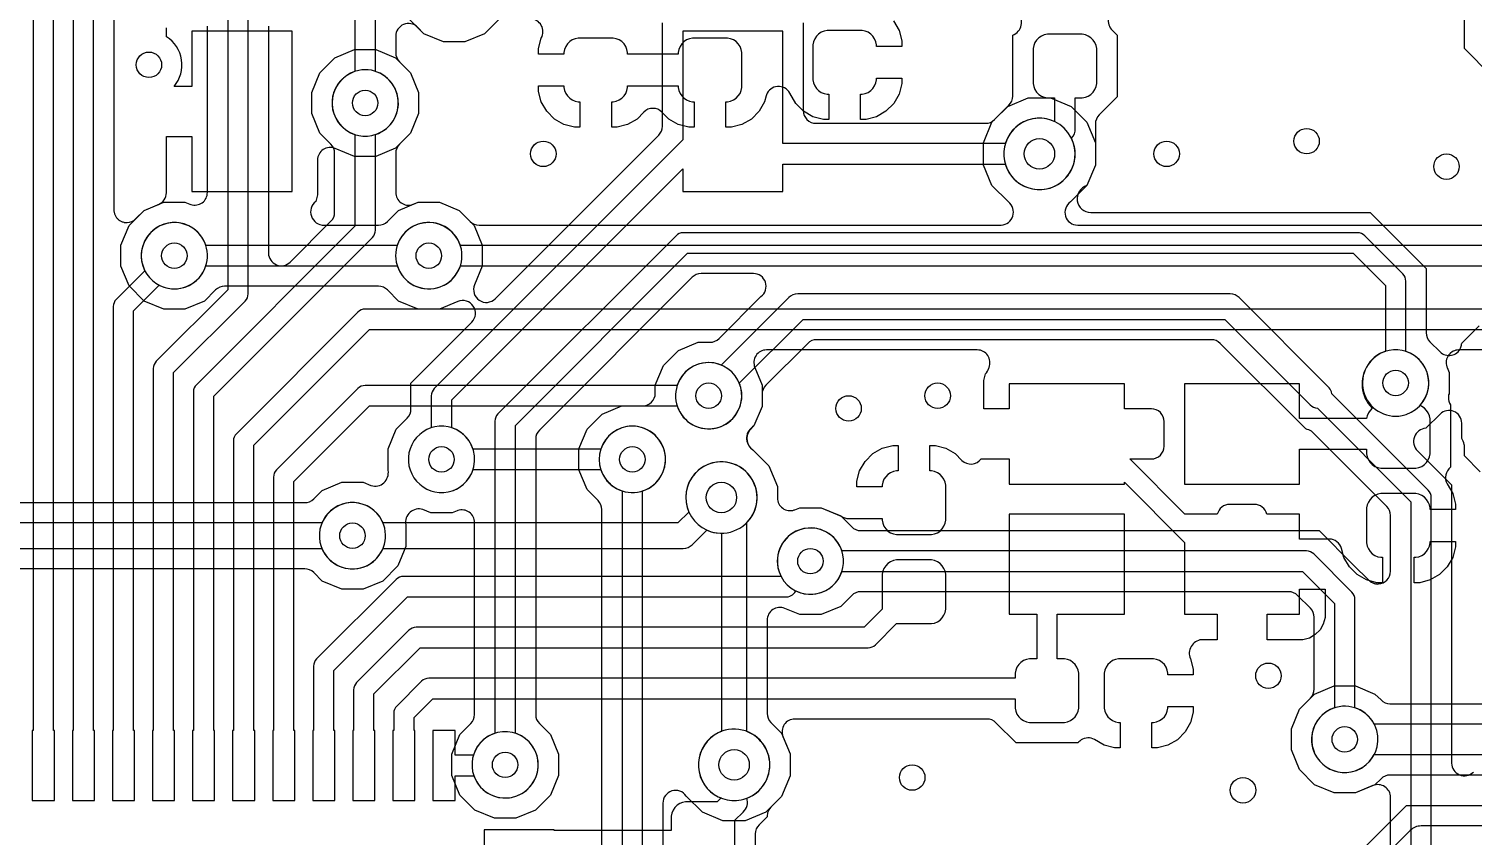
# Model space of a CAD drawing. Header units: millimetres. Extents: x -12.6 to 79.4, y -27 to 65.1.
# Drawn here: x -5.39 to 9.03, y 16.31 to 24.36 of the extents above; entities that cross this region are included whole.
import ezdxf

# ---------------------------------------------------------------- set-up
doc = ezdxf.new("R2010")
doc.units = ezdxf.units.MM

msp = doc.modelspace()

# ---------------------------------------------------------------- linework, layer by layer
at = {"layer": '16_copper'}
for points in [[(-2.134, 31.181), (-2.134, 23.937), (-2.138, 23.935), (-2.178, 23.919), (-2.216, 23.897), (-2.25, 23.871), (-2.281, 23.84), (-2.307, 23.806), (-2.329, 23.768), (-2.345, 23.728), (-2.357, 23.687), (-2.362, 23.644), (-2.362, 23.6), (-2.357, 23.557), (-2.345, 23.516), (-2.329, 23.476), (-2.307, 23.438), (-2.281, 23.404), (-2.25, 23.373), (-2.216, 23.347), (-2.178, 23.325), (-2.138, 23.309), (-2.097, 23.297), (-2.054, 23.292), (-2.01, 23.292), (-1.967, 23.297, 0.773262), (-1.93, 23.937), (-1.93, 31.181, 0.943616)], [(9.208, 23.897), (8.941, 24.165), (8.941, 24.595, 0.021338), (8.94, 24.606), (8.939, 24.614, 0.104691), (8.915, 24.671), (8.915, 25.229, 0.05266), (8.915, 25.256), (8.915, 25.619), (9.09, 25.794)], [(-5.837, 19.634), (-2.636, 19.634, 0.198912), (-2.546, 19.671), (-2.461, 19.756), (-2.265, 19.837), (-2.053, 19.837), (-1.974, 19.805, 0.568245), (-1.803, 19.957), (-1.803, 20.172), (-1.722, 20.368), (-1.612, 20.478, 0.198912), (-1.575, 20.568), (-1.575, 20.827), (-0.968, 21.434, 0.820688), (-1.107, 21.641), (-1.291, 21.565), (-1.503, 21.565), (-1.699, 21.646), (-1.809, 21.756, 0.198912), (-1.899, 21.793), (-3.435, 21.793, 0.198912), (-3.525, 21.756), (-3.635, 21.646), (-3.831, 21.565), (-4.043, 21.565), (-4.239, 21.646), (-4.389, 21.796), (-4.47, 21.992), (-4.47, 22.204), (-4.389, 22.4), (-4.239, 22.55), (-4.094, 22.61, 0.303347), (-4.016, 22.727), (-4.016, 23.288), (-3.762, 23.288), (-3.762, 22.738), (-2.762, 22.738), (-2.762, 24.338), (-3.762, 24.338), (-3.762, 23.788), (-3.94, 23.788, 0.458517), (-4.016, 24.283), (-4.016, 24.372)], [(-0.691, 24.463), (-0.841, 24.313), (-1.037, 24.232), (-1.249, 24.232), (-1.445, 24.313), (-1.51, 24.378, 0.668185), (-1.727, 24.288), (-1.727, 24.124, 0.198912), (-1.69, 24.034), (-1.58, 23.924), (-1.499, 23.728), (-1.499, 23.516), (-1.58, 23.32), (-1.73, 23.17), (-1.926, 23.089), (-2.138, 23.089), (-2.332, 23.169, 0.534518), (-2.508, 23.052), (-2.508, 22.705), (-2.525, 22.64, 0.720422), (-2.442, 22.403), (-1.899, 22.403, 0.198912), (-1.809, 22.44), (-1.699, 22.55), (-1.503, 22.631), (-1.291, 22.631), (-1.095, 22.55), (-0.945, 22.4), (-0.864, 22.204), (-0.864, 21.992), (-0.94, 21.808, 0.820688), (-0.733, 21.669), (0.898, 23.3, 0.198912), (0.935, 23.389), (0.935, 24.422)], [(2.341, 24.422), (2.341, 23.546, 0.414214), (2.468, 23.419), (4.161, 23.419, 0.198912), (4.251, 23.456), (4.382, 23.588), (4.588, 23.673), (4.81, 23.673), (5.016, 23.588), (5.173, 23.431), (5.258, 23.225), (5.258, 23.003), (5.173, 22.797, 0.873356), (5.212, 22.53), (8, 22.53), (8.56, 21.97), (8.56, 21.33, 0.198908), (8.597, 21.24), (8.699, 21.139, 0.5263), (8.904, 21.177), (8.907, 21.184, 0.066892), (8.915, 21.224), (9.09, 21.399)], [(0.33, 11.805), (0.33, 19.564, 0.198912), (0.293, 19.654), (0.183, 19.764), (0.102, 19.96), (0.102, 20.172), (0.183, 20.368), (0.333, 20.518), (0.529, 20.599), (0.737, 20.599, 0.414214), (0.864, 20.726), (0.864, 20.807), (0.945, 21.003), (1.095, 21.153), (1.291, 21.234), (1.411, 21.234, 0.198912), (1.501, 21.272), (1.919, 21.69, 0.724923), (1.843, 21.92), (1.322, 21.92, 0.198912), (1.232, 21.883), (-0.293, 20.358, 0.198912), (-0.33, 20.268), (-0.33, 17.52, 0.198912), (-0.293, 17.43), (-0.183, 17.32), (-0.102, 17.124), (-0.102, 16.912), (-0.183, 16.716), (-0.333, 16.566), (-0.529, 16.485), (-0.741, 16.485), (-0.937, 16.566), (-1.087, 16.716), (-1.168, 16.912), (-1.168, 17.124), (-1.087, 17.32), (-0.977, 17.43, 0.198912), (-0.94, 17.52), (-0.94, 19.435, 0.514611), (-1.108, 19.555), (-1.115, 19.553), (-1.164, 19.533), (-1.376, 19.533), (-1.455, 19.565, 0.568245), (-1.626, 19.413), (-1.626, 19.198), (-1.707, 19.002), (-1.857, 18.852), (-2.053, 18.771), (-2.265, 18.771), (-2.461, 18.852), (-2.546, 18.937, 0.198912), (-2.636, 18.974), (-5.837, 18.974, 0.198908)], [(9.374, -7.072), (8.611, -6.308), (8.611, 19.685, 0.198912), (8.581, 19.757), (7.618, 20.72), (7.614, 20.739, 0.120111), (7.583, 20.791), (6.694, 21.68, 0.198912), (6.604, 21.717), (2.286, 21.717, 0.198912), (2.196, 21.68), (1.523, 21.006, 0.966787), (1.251, 20.404), (1.291, 20.388, 0.644022), (1.702, 20.827), (2.339, 21.463), (6.551, 21.463), (7.403, 20.611, 0.161413), (7.475, 20.576), (8.407, 19.643), (8.407, -6.35, 0.198912), (8.437, -6.422), (9.231, -7.215)], [(9.1, 19.942), (8.941, 20.101), (8.941, 20.199, 0.008905), (8.941, 20.204), (8.939, 20.215, 0.109878), (8.915, 20.275), (8.915, 20.427, 0.668179), (8.699, 20.517), (8.557, 20.376, 0.65094), (8.474, 20.151), (8.814, 19.811), (8.814, 17.035, 0.668185), (9.031, 16.946)], [(0.737, 11.618), (0.737, 19.751, 0.943616), (0.57, 20.391), (0.529, 20.379, 0.722243), (0.533, 19.751), (0.533, 11.618)], [(-6.248, 11.618), (-6.248, 18.963, 0.233115), (-6.018, 19.177), (-2.464, 19.177, 0.966785), (-1.846, 19.41), (-1.862, 19.45, 0.644026), (-2.464, 19.431), (-6.018, 19.431, 0.981272), (-6.687, 19.189), (-6.67, 19.146, 0.208706), (-6.452, 18.963), (-6.452, 11.618)], [(8.204, 13.331), (8.204, 16.694, 0.534518), (8.029, 16.811), (7.853, 16.739), (7.641, 16.739), (7.445, 16.82), (7.295, 16.97), (7.214, 17.166), (7.214, 17.378), (7.295, 17.574), (7.405, 17.684, 0.198912), (7.442, 17.774), (7.442, 18.49, 0.198912), (7.405, 18.58), (7.277, 18.708, 0.198912), (7.187, 18.745), (2.915, 18.745, 0.198912), (2.825, 18.708), (2.715, 18.598), (2.519, 18.517), (2.307, 18.517), (2.157, 18.579, 0.534518), (1.981, 18.461), (1.981, 17.531, 0.198912), (2.018, 17.441), (2.125, 17.335), (2.21, 17.129), (2.21, 16.907), (2.125, 16.701), (1.968, 16.544), (1.762, 16.459), (1.54, 16.459), (1.334, 16.544), (1.172, 16.706, 0.742361), (0.94, 16.636), (0.94, 11.805, 0.198912)]]:
    msp.add_lwpolyline(points, format="xyb", dxfattribs=at)
for points in [[(-1.205, 19.741, 0.773262), (-1.168, 20.381), (-1.168, 20.659), (1.138, 22.965), (1.138, 22.738), (2.138, 22.738), (2.138, 23.012), (4.358, 23.012, 0.954409), (5.049, 23.184), (5.036, 23.229, 0.730917), (4.358, 23.216), (2.138, 23.216), (2.138, 24.338), (1.138, 24.338), (1.138, 23.253), (-1.342, 20.773, 0.198912), (-1.372, 20.701), (-1.372, 20.381), (-1.376, 20.379), (-1.416, 20.363), (-1.454, 20.341), (-1.488, 20.315), (-1.519, 20.284), (-1.545, 20.25), (-1.567, 20.212), (-1.583, 20.172), (-1.595, 20.131), (-1.6, 20.088), (-1.6, 20.044), (-1.595, 20.001), (-1.583, 19.96), (-1.567, 19.92), (-1.545, 19.882), (-1.519, 19.848), (-1.488, 19.817), (-1.454, 19.791), (-1.416, 19.769), (-1.376, 19.753), (-1.335, 19.741), (-1.292, 19.736), (-1.248, 19.736)], [(-3.872, 21.773, 0.271945), (-3.622, 21.996), (-1.712, 21.996, 0.943616), (-1.072, 22.163), (-1.084, 22.204, 0.722243), (-1.712, 22.2), (-3.622, 22.2), (-3.624, 22.204), (-3.64, 22.244), (-3.662, 22.282), (-3.688, 22.316), (-3.719, 22.347), (-3.753, 22.373), (-3.791, 22.395), (-3.831, 22.411), (-3.872, 22.423), (-3.915, 22.428), (-3.959, 22.428), (-4.002, 22.423), (-4.043, 22.411), (-4.083, 22.395), (-4.121, 22.373), (-4.155, 22.347), (-4.186, 22.316), (-4.212, 22.282), (-4.234, 22.244), (-4.25, 22.204), (-4.262, 22.163), (-4.267, 22.12), (-4.267, 22.076), (-4.262, 22.033), (-4.25, 21.992), (-4.234, 21.952), (-4.212, 21.914), (-4.186, 21.88), (-4.155, 21.849), (-4.121, 21.823), (-4.083, 21.801), (-4.043, 21.785), (-4.002, 21.773), (-3.959, 21.768), (-3.915, 21.768)], [(-0.57, 16.693, 0.773262), (-0.533, 17.333), (-0.533, 20.405), (1.185, 22.123), (7.832, 22.123), (8.153, 21.802), (8.153, 21.143, 0.943616), (8.32, 20.503), (8.361, 20.515, 0.722243), (8.357, 21.143), (8.357, 21.844, 0.198912), (8.327, 21.916), (7.946, 22.297, 0.198912), (7.874, 22.327), (1.143, 22.327, 0.198912), (1.071, 22.297), (-0.707, 20.519, 0.198912), (-0.737, 20.447), (-0.737, 17.333), (-0.741, 17.331), (-0.781, 17.315), (-0.819, 17.293), (-0.853, 17.267), (-0.884, 17.236), (-0.91, 17.202), (-0.932, 17.164), (-0.948, 17.124), (-0.96, 17.083), (-0.965, 17.04), (-0.965, 16.996), (-0.96, 16.953), (-0.948, 16.912), (-0.932, 16.872), (-0.91, 16.834), (-0.884, 16.8), (-0.853, 16.769), (-0.819, 16.743), (-0.781, 16.721), (-0.741, 16.705), (-0.7, 16.693), (-0.657, 16.688), (-0.613, 16.688)], [(8.083, 18.823, 0.401786), (8.204, 18.949), (8.204, 19.506, 0.198912), (8.167, 19.596), (7.429, 20.334, 0.021326), (7.421, 20.341), (7.414, 20.346, 0.104723), (7.358, 20.369), (6.504, 21.223, 0.198912), (6.415, 21.26), (2.475, 21.26, 0.198912), (2.386, 21.223), (1.968, 20.805, 0.198912), (1.93, 20.715), (1.93, 20.595), (1.849, 20.399), (1.811, 20.361), (1.805, 20.353, 0.431146), (1.837, 20.162), (1.998, 20.002), (2.083, 19.796), (2.083, 19.681, 0.514611), (2.251, 19.561), (2.258, 19.563), (2.307, 19.583), (2.519, 19.583), (2.715, 19.502), (2.825, 19.392, 0.198912), (2.915, 19.355), (7.492, 19.355), (7.836, 19.011), (7.987, 18.86), (7.992, 18.856), (7.997, 18.851), (8.003, 18.847), (8.009, 18.842), (8.015, 18.839), (8.021, 18.836), (8.028, 18.833), (8.035, 18.83), (8.041, 18.828), (8.047, 18.826), (8.055, 18.825), (8.062, 18.823), (8.069, 18.823), (8.075, 18.822)], [(1.721, 16.668, 0.752417), (1.778, 17.35), (1.778, 19.436, 0.962894), (1.289, 19.953), (1.256, 19.92, 0.644764), (1.524, 19.329), (1.524, 17.35), (1.493, 17.338), (1.453, 17.314), (1.416, 17.286), (1.383, 17.253), (1.355, 17.216), (1.331, 17.176), (1.314, 17.133), (1.301, 17.088), (1.295, 17.041), (1.295, 16.995), (1.301, 16.948), (1.314, 16.903), (1.331, 16.86), (1.355, 16.82), (1.383, 16.783), (1.416, 16.75), (1.453, 16.722), (1.493, 16.698), (1.536, 16.681), (1.581, 16.668), (1.628, 16.662), (1.674, 16.662)], [(7.812, 16.947, 0.773262), (7.849, 17.587), (7.849, 18.669, 0.198912), (7.819, 18.741), (7.438, 19.122, 0.198912), (7.366, 19.152), (2.728, 19.152, 0.943616), (2.088, 18.985), (2.1, 18.944, 0.722243), (2.728, 18.948), (7.324, 18.948), (7.645, 18.627), (7.645, 17.587), (7.641, 17.585), (7.601, 17.569), (7.563, 17.547), (7.529, 17.521), (7.498, 17.49), (7.472, 17.456), (7.45, 17.418), (7.434, 17.378), (7.422, 17.337), (7.417, 17.294), (7.417, 17.25), (7.422, 17.207), (7.434, 17.166), (7.45, 17.126), (7.472, 17.088), (7.498, 17.054), (7.529, 17.023), (7.563, 16.997), (7.601, 16.975), (7.641, 16.959), (7.682, 16.947), (7.725, 16.942), (7.769, 16.942)]]:
    msp.add_lwpolyline(points, format="xyb", close=True, dxfattribs=at)
at = {"layer": '1_copper'}
for points in [[(-5.135, 17.361), (-5.144, 17.361), (-5.144, 25.447), (-4.403, 26.187), (0.574, 26.187, 0.943616), (1.214, 26.354), (1.202, 26.395, 0.722243), (0.574, 26.391), (-4.445, 26.391, 0.198912), (-4.517, 26.361), (-5.317, 25.561, 0.198912), (-5.347, 25.489), (-5.347, 17.361), (-5.355, 17.361), (-5.355, 16.661), (-5.135, 16.661)], [(-4.735, 17.361), (-4.744, 17.361), (-4.744, 24.831), (-4.149, 25.425), (-0.95, 25.425, 0.943616), (-0.31, 25.592), (-0.322, 25.633, 0.722243), (-0.95, 25.629), (-4.191, 25.629, 0.198912), (-4.263, 25.599), (-4.917, 24.945, 0.198912), (-4.947, 24.873), (-4.947, 17.361), (-4.955, 17.361), (-4.955, 16.661), (-4.735, 16.661)], [(-3.935, 17.361), (-3.944, 17.361), (-3.944, 20.932), (-3.23, 21.645, 0.198912), (-3.2, 21.717), (-3.2, 24.577, 0.943616), (-3.367, 25.217), (-3.408, 25.205, 0.722243), (-3.404, 24.577), (-3.404, 21.759), (-4.117, 21.046, 0.198912), (-4.147, 20.974), (-4.147, 17.361), (-4.155, 17.361), (-4.155, 16.661), (-3.935, 16.661)], [(4.769, 22.764, 0.453096), (5.036, 23.229), (5.019, 23.272, 0.248195), (5.055, 23.368), (5.055, 23.673), (5.127, 23.673), (5.158, 23.679), (5.187, 23.691), (5.213, 23.708), (5.235, 23.73), (5.252, 23.756), (5.264, 23.785), (5.271, 23.816), (5.271, 24.165), (5.264, 24.195), (5.252, 24.224), (5.235, 24.25), (5.213, 24.272), (5.187, 24.29), (5.158, 24.302), (5.127, 24.308), (4.779, 24.308), (4.748, 24.302), (4.719, 24.29), (4.693, 24.272), (4.671, 24.25), (4.654, 24.224), (4.642, 24.195), (4.636, 24.165), (4.636, 23.816), (4.642, 23.785), (4.654, 23.756), (4.671, 23.73), (4.693, 23.708), (4.719, 23.691), (4.748, 23.679), (4.779, 23.673), (4.851, 23.673), (4.851, 23.436), (4.814, 23.451), (4.769, 23.464), (4.722, 23.47), (4.676, 23.47), (4.629, 23.464), (4.584, 23.451), (4.541, 23.434), (4.501, 23.41), (4.464, 23.382), (4.431, 23.349), (4.403, 23.312), (4.379, 23.272), (4.362, 23.229), (4.349, 23.184), (4.343, 23.137), (4.343, 23.091), (4.349, 23.044), (4.362, 22.999), (4.379, 22.956), (4.403, 22.916), (4.431, 22.879), (4.464, 22.846), (4.501, 22.818), (4.541, 22.794), (4.584, 22.777), (4.629, 22.764), (4.676, 22.758), (4.722, 22.758)], [(-3.535, 17.361), (-3.544, 17.361), (-3.544, 20.697), (-1.96, 22.28, 0.198912), (-1.93, 22.352), (-1.93, 23.307, 0.943616), (-2.097, 23.947), (-2.138, 23.935, 0.722243), (-2.134, 23.307), (-2.134, 22.394), (-3.717, 20.811, 0.198912), (-3.747, 20.739), (-3.747, 17.361), (-3.755, 17.361), (-3.755, 16.661), (-3.535, 16.661)], [(0.429, 23.38), (0.429, 23.634), (0.444, 23.634), (0.475, 23.64), (0.504, 23.652), (0.53, 23.669), (0.552, 23.692), (0.569, 23.718), (0.581, 23.746), (0.587, 23.777), (0.587, 23.793), (1.093, 23.793), (1.093, 23.777), (1.099, 23.746), (1.111, 23.718), (1.129, 23.692), (1.151, 23.669), (1.177, 23.652), (1.206, 23.64), (1.236, 23.634), (1.252, 23.634), (1.252, 23.38), (1.198, 23.38), (1.093, 23.408), (0.999, 23.462), (0.93, 23.531, 0.414219), (0.75, 23.531), (0.682, 23.462), (0.588, 23.408), (0.483, 23.38)], [(-4.335, 17.361), (-4.344, 17.361), (-4.344, 21.548), (-4.088, 21.804, 0.94362), (-3.753, 22.373), (-3.791, 22.395, 0.722243), (-4.231, 21.947), (-4.517, 21.662, 0.198912), (-4.547, 21.59), (-4.547, 17.361), (-4.555, 17.361), (-4.555, 16.661), (-4.335, 16.661)], [(7.297, 20.168), (7.965, 20.168), (7.965, 20.121), (7.971, 20.09), (7.983, 20.061), (8, 20.035), (8.022, 20.013), (8.048, 19.996), (8.077, 19.984), (8.108, 19.978), (8.456, 19.978), (8.487, 19.984), (8.516, 19.996), (8.542, 20.013), (8.564, 20.035), (8.581, 20.061), (8.593, 20.09), (8.6, 20.121), (8.6, 20.47), (8.593, 20.5), (8.581, 20.529), (8.564, 20.555), (8.542, 20.577), (8.516, 20.595, -0.005214), (8.497, 20.603), (8.504, 20.61, 1), (8.006, 21.046), (7.98, 21.012, 0.368154), (8.022, 20.577), (8, 20.555), (7.983, 20.529), (7.971, 20.5), (7.965, 20.472), (7.297, 20.472), (7.297, 20.82), (6.147, 20.82), (6.147, 19.82), (7.297, 19.82)], [(-2.735, 17.361), (-2.744, 17.361), (-2.744, 19.846), (-1.99, 20.599), (1.082, 20.599, 0.943616), (1.722, 20.766), (1.71, 20.807, 0.722243), (1.082, 20.803), (-2.032, 20.803, 0.198912), (-2.104, 20.773), (-2.917, 19.96, 0.198912), (-2.947, 19.888), (-2.947, 17.361), (-2.955, 17.361), (-2.955, 16.661), (-2.735, 16.661)], [(-1.205, 19.741, 0.271945), (-0.955, 19.964), (0.32, 19.964, 0.943616), (0.96, 20.131), (0.948, 20.172, 0.722243), (0.32, 20.168), (-0.955, 20.168), (-0.957, 20.172), (-0.973, 20.212), (-0.995, 20.25), (-1.021, 20.284), (-1.052, 20.315), (-1.086, 20.341), (-1.124, 20.363), (-1.164, 20.379), (-1.205, 20.391), (-1.248, 20.396), (-1.292, 20.396), (-1.335, 20.391), (-1.376, 20.379), (-1.416, 20.363), (-1.454, 20.341), (-1.488, 20.315), (-1.519, 20.284), (-1.545, 20.25), (-1.567, 20.212), (-1.583, 20.172), (-1.595, 20.131), (-1.6, 20.088), (-1.6, 20.044), (-1.595, 20.001), (-1.583, 19.96), (-1.567, 19.92), (-1.545, 19.882), (-1.519, 19.848), (-1.488, 19.817), (-1.454, 19.791), (-1.416, 19.769), (-1.376, 19.753), (-1.335, 19.741), (-1.292, 19.736), (-1.248, 19.736)], [(-2.094, 18.979, 0.249932), (-1.854, 19.177), (1.143, 19.177, 0.198912), (1.233, 19.214), (1.379, 19.36, 0.981268), (1.682, 20.005), (1.639, 20.022, 0.65459), (1.199, 19.54), (1.09, 19.431), (-1.854, 19.431), (-1.862, 19.45), (-1.884, 19.488), (-1.91, 19.522), (-1.941, 19.553), (-1.975, 19.579), (-2.013, 19.601), (-2.053, 19.617), (-2.094, 19.629), (-2.137, 19.634), (-2.181, 19.634), (-2.224, 19.629), (-2.265, 19.617), (-2.305, 19.601), (-2.343, 19.579), (-2.377, 19.553), (-2.408, 19.522), (-2.434, 19.488), (-2.456, 19.45), (-2.472, 19.41), (-2.484, 19.369), (-2.489, 19.326), (-2.489, 19.282), (-2.484, 19.239), (-2.472, 19.198), (-2.456, 19.158), (-2.434, 19.12), (-2.408, 19.086), (-2.377, 19.055), (-2.343, 19.029), (-2.305, 19.007), (-2.265, 18.991), (-2.224, 18.979), (-2.181, 18.974), (-2.137, 18.974)], [(-1.535, 17.361), (-1.544, 17.361), (-1.544, 17.49), (-1.355, 17.678), (4.457, 17.678), (4.457, 17.584), (4.463, 17.553), (4.475, 17.524), (4.492, 17.498), (4.515, 17.476), (4.541, 17.459), (4.569, 17.447), (4.6, 17.441), (4.949, 17.441), (4.98, 17.447), (5.008, 17.459), (5.034, 17.476), (5.057, 17.498), (5.074, 17.524), (5.086, 17.553), (5.092, 17.584), (5.092, 17.933), (5.086, 17.963), (5.074, 17.992), (5.057, 18.018), (5.034, 18.04), (5.008, 18.058), (4.98, 18.07), (4.949, 18.076), (4.876, 18.076), (4.876, 18.52), (5.547, 18.52), (5.547, 19.52), (4.397, 19.52), (4.397, 18.52), (4.673, 18.52), (4.673, 18.076), (4.6, 18.076), (4.569, 18.07), (4.541, 18.058), (4.515, 18.04), (4.492, 18.018), (4.475, 17.992), (4.463, 17.963), (4.457, 17.933), (4.457, 17.882), (-1.397, 17.882, 0.198912), (-1.469, 17.852), (-1.717, 17.604, 0.198912), (-1.747, 17.532), (-1.747, 17.361), (-1.755, 17.361), (-1.755, 16.661), (-1.535, 16.661)], [(-2.335, 17.361), (-2.344, 17.361), (-2.344, 17.96), (-1.609, 18.694), (2.159, 18.694, 0.307277), (2.267, 18.753), (2.307, 18.737, 1), (2.519, 19.363), (2.478, 19.375, 0.577348), (2.1, 18.944), (2.116, 18.904, -0.001609), (2.119, 18.899), (2.117, 18.898), (-1.651, 18.898, 0.198912), (-1.723, 18.868), (-2.517, 18.074, 0.198912), (-2.547, 18.002), (-2.547, 17.361), (-2.555, 17.361), (-2.555, 16.661), (-2.335, 16.661)], [(-1.935, 17.361), (-1.944, 17.361), (-1.944, 17.725), (-1.482, 18.186), (2.99, 18.186, 0.198912), (3.062, 18.216), (3.273, 18.427), (3.621, 18.427), (3.652, 18.433), (3.681, 18.445), (3.707, 18.462), (3.729, 18.485), (3.746, 18.511), (3.758, 18.539), (3.764, 18.57), (3.764, 18.919), (3.758, 18.95), (3.746, 18.978), (3.729, 19.004), (3.707, 19.027), (3.681, 19.044), (3.652, 19.056), (3.621, 19.062), (3.272, 19.062), (3.242, 19.056), (3.213, 19.044), (3.187, 19.027), (3.165, 19.004), (3.147, 18.978), (3.135, 18.95), (3.129, 18.919), (3.129, 18.571), (2.948, 18.39), (-1.524, 18.39, 0.198912), (-1.596, 18.36), (-2.117, 17.839, 0.198912), (-2.147, 17.767), (-2.147, 17.361), (-2.155, 17.361), (-2.155, 16.661), (-1.935, 16.661)], [(-1.135, 16.909), (-0.947, 16.909, 0.996359), (-0.322, 17.124), (-0.338, 17.164, 0.681573), (-0.952, 17.113), (-1.135, 17.113), (-1.135, 17.361), (-1.355, 17.361), (-1.355, 16.661), (-1.135, 16.661)]]:
    msp.add_lwpolyline(points, format="xyb", close=True, dxfattribs=at)
for points in [[(-4.54, 24.694), (-4.54, 22.556), (-4.54, 22.549), (-4.54, 22.543), (-4.538, 22.535), (-4.537, 22.528), (-4.535, 22.521), (-4.534, 22.515), (-4.531, 22.508), (-4.528, 22.501), (-4.525, 22.495), (-4.522, 22.49), (-4.517, 22.484), (-4.513, 22.477), (-4.509, 22.472), (-4.505, 22.467), (-4.499, 22.462), (-4.494, 22.457), (-4.488, 22.454), (-4.483, 22.449), (-4.476, 22.446), (-4.47, 22.442), (-4.464, 22.44), (-4.458, 22.437), (-4.451, 22.435), (-4.443, 22.432), (-4.437, 22.431), (-4.431, 22.43), (-4.423, 22.43), (-4.416, 22.429), (-4.409, 22.429, 0.190066), (-4.324, 22.466), (-4.239, 22.55), (-4.043, 22.631), (-3.831, 22.631), (-3.782, 22.611), (-3.773, 22.609, 0.510061), (-3.607, 22.729), (-3.607, 24.39, 0.198912)], [(-2.997, 24.39), (-2.997, 22.124, 0.668179), (-2.78, 22.035), (-2.374, 22.441, 0.198912), (-2.337, 22.531), (-2.337, 23.12, 0.198912), (-2.374, 23.21), (-2.484, 23.32), (-2.565, 23.516), (-2.565, 23.728), (-2.484, 23.924), (-2.334, 24.074), (-2.138, 24.155), (-1.926, 24.155), (-1.73, 24.074), (-1.58, 23.924), (-1.499, 23.728), (-1.499, 23.516), (-1.58, 23.32), (-1.69, 23.21, 0.198912), (-1.727, 23.12), (-1.727, 22.729, 0.514611), (-1.559, 22.609), (-1.552, 22.611), (-1.503, 22.631), (-1.291, 22.631), (-1.095, 22.55), (-0.985, 22.44, 0.198912), (-0.895, 22.403), (4.317, 22.403, 0.696443), (4.389, 22.634), (4.225, 22.797), (4.14, 23.003), (4.14, 23.225), (4.225, 23.431), (4.395, 23.6, 0.198912), (4.432, 23.69), (4.432, 24.299, 0.5608), (4.478, 24.525)], [(5.474, 24.571, 0.56081), (5.428, 24.345), (5.474, 24.299), (5.474, 23.682), (5.295, 23.503, 0.198912), (5.258, 23.413), (5.258, 23.003), (5.173, 22.797), (5.01, 22.635, 0.742313), (5.081, 22.403), (41.476, 22.403, 0.061323)], [(3.243, 24.442), (3.298, 24.346), (3.326, 24.241), (3.326, 24.186), (3.073, 24.186), (3.073, 24.202), (3.066, 24.233), (3.054, 24.262), (3.037, 24.288), (3.015, 24.31), (2.989, 24.327), (2.96, 24.339), (2.929, 24.345), (2.581, 24.345), (2.55, 24.339), (2.521, 24.327), (2.495, 24.31), (2.473, 24.288), (2.456, 24.262), (2.444, 24.233), (2.438, 24.202), (2.438, 23.853), (2.444, 23.823), (2.456, 23.794), (2.473, 23.768), (2.495, 23.746), (2.521, 23.728), (2.55, 23.716), (2.581, 23.71), (2.596, 23.71), (2.596, 23.456), (2.542, 23.456), (2.437, 23.484), (2.343, 23.539), (2.266, 23.616), (2.206, 23.719, 0.6623), (1.974, 23.702), (1.97, 23.694), (1.954, 23.633), (1.9, 23.539), (1.823, 23.462), (1.729, 23.408), (1.624, 23.38), (1.57, 23.38), (1.57, 23.634), (1.585, 23.634), (1.616, 23.64), (1.645, 23.652), (1.671, 23.669), (1.693, 23.692), (1.71, 23.718), (1.722, 23.746), (1.728, 23.777), (1.728, 24.126), (1.722, 24.157), (1.71, 24.185), (1.693, 24.211), (1.671, 24.234), (1.645, 24.251), (1.616, 24.263), (1.585, 24.269), (1.236, 24.269), (1.206, 24.263), (1.177, 24.251), (1.151, 24.234), (1.129, 24.211), (1.111, 24.185), (1.099, 24.157), (1.093, 24.126), (1.093, 24.11), (0.587, 24.11), (0.587, 24.126), (0.581, 24.157), (0.569, 24.185), (0.552, 24.211), (0.53, 24.234), (0.504, 24.251), (0.475, 24.263), (0.444, 24.269), (0.095, 24.269), (0.065, 24.263), (0.036, 24.251), (0.01, 24.234), (-0.012, 24.211), (-0.03, 24.185), (-0.042, 24.157), (-0.048, 24.126), (-0.048, 24.11), (-0.302, 24.11), (-0.302, 24.165), (-0.274, 24.27, 0.577785), (-0.383, 24.46)], [(41.529, 22.2), (-1.082, 22.2, 0.943616), (-1.722, 22.033), (-1.71, 21.992, 0.722243), (-1.082, 21.996), (41.501, 21.996)], [(28.575, 21.565), (-2.032, 21.565, 0.198912), (-2.104, 21.535), (-3.317, 20.322, 0.198912), (-3.347, 20.25), (-3.347, 17.361), (-3.355, 17.361), (-3.355, 16.661), (-3.135, 16.661), (-3.135, 17.361), (-3.144, 17.361), (-3.144, 20.208), (-1.99, 21.361), (28.524, 21.361)], [(28.194, 21.158), (8.886, 21.158, 0.514611), (8.766, 20.99), (8.768, 20.983), (8.788, 20.934), (8.788, 20.721, 0.051305), (8.782, 20.696), (8.782, 20.684, 0.136864), (8.803, 20.609), (8.803, 19.987, 0.379162), (8.77, 19.821), (8.825, 19.724), (8.853, 19.619), (8.853, 19.565), (8.6, 19.565), (8.6, 19.581), (8.593, 19.611), (8.581, 19.64), (8.564, 19.666), (8.542, 19.688), (8.516, 19.706), (8.487, 19.718), (8.456, 19.724), (8.108, 19.724), (8.077, 19.718), (8.048, 19.706), (8.022, 19.688), (8, 19.666), (7.983, 19.64), (7.971, 19.611), (7.965, 19.581), (7.965, 19.232), (7.971, 19.201), (7.983, 19.172), (8, 19.146), (8.022, 19.124), (8.048, 19.107), (8.077, 19.095), (8.108, 19.089), (8.123, 19.089), (8.123, 18.835), (8.069, 18.835), (7.964, 18.863), (7.87, 18.917), (7.793, 18.994), (7.739, 19.088), (7.715, 19.176, 0.339457), (7.592, 19.27), (7.297, 19.27), (7.297, 19.52), (6.968, 19.52, 0.345387), (6.845, 19.617), (6.599, 19.617, 0.345508), (6.475, 19.52), (6.151, 19.52), (5.601, 20.07), (5.817, 20.07, 0.414214), (5.944, 20.197), (5.944, 20.443, 0.414214), (5.817, 20.57), (5.547, 20.57), (5.547, 20.82), (4.397, 20.82), (4.397, 20.57), (4.143, 20.57), (4.143, 20.853), (4.16, 20.918, 0.111305), (4.193, 20.975), (4.196, 20.984, 0.53089), (4.079, 21.158), (1.975, 21.158, 0.534518), (1.858, 20.983), (1.93, 20.807), (1.93, 20.595), (1.849, 20.399, 0.570119), (1.837, 20.162), (1.998, 20.002), (2.083, 19.796), (2.083, 19.681, 0.514611), (2.251, 19.561), (2.258, 19.563), (2.307, 19.583), (2.519, 19.583), (2.72, 19.5, 0.160619), (2.795, 19.475), (3.129, 19.475), (3.129, 19.459), (3.135, 19.428), (3.147, 19.4), (3.165, 19.374), (3.187, 19.351), (3.213, 19.334), (3.242, 19.322), (3.272, 19.316), (3.621, 19.316), (3.652, 19.322), (3.681, 19.334), (3.707, 19.351), (3.729, 19.374), (3.746, 19.4), (3.758, 19.428), (3.764, 19.459), (3.764, 19.808), (3.758, 19.839), (3.746, 19.867), (3.729, 19.893), (3.707, 19.916), (3.681, 19.933), (3.652, 19.945), (3.621, 19.951), (3.606, 19.951), (3.606, 20.205), (3.66, 20.205), (3.765, 20.177), (3.859, 20.123), (3.926, 20.056, 0.457958), (4.117, 20.07), (4.397, 20.07), (4.397, 19.82), (5.547, 19.82), (5.547, 19.837), (6.147, 19.237), (6.147, 18.52), (6.472, 18.52), (6.472, 18.266), (6.317, 18.266, 0.514518), (6.207, 18.077), (6.235, 17.971), (6.235, 17.917), (5.981, 17.917), (5.981, 17.933), (5.975, 17.963), (5.963, 17.992), (5.946, 18.018), (5.923, 18.04), (5.897, 18.058), (5.869, 18.07), (5.838, 18.076), (5.489, 18.076), (5.458, 18.07), (5.43, 18.058), (5.404, 18.04), (5.381, 18.018), (5.364, 17.992), (5.352, 17.963), (5.346, 17.933), (5.346, 17.584), (5.352, 17.553), (5.364, 17.524), (5.381, 17.498), (5.404, 17.476), (5.43, 17.459), (5.458, 17.447), (5.489, 17.441), (5.505, 17.441), (5.505, 17.187), (5.45, 17.187), (5.345, 17.215), (5.249, 17.27, 0.284787), (5.115, 17.266), (5.102, 17.255, 0.039956), (5.083, 17.238), (4.466, 17.238), (4.265, 17.438, 0.198912), (4.176, 17.475), (2.257, 17.475, 0.534518), (2.139, 17.3), (2.21, 17.129), (2.21, 16.907), (2.125, 16.701), (2.018, 16.595, 0.133073), (1.985, 16.538), (1.984, 16.53, 0.049163), (1.981, 16.5), (1.9, 16.419, 0.198912), (1.862, 16.329), (1.862, 16.023, 0.379162)], [(11.883, 16.916), (8.198, 16.916, 0.198912), (8.109, 16.879), (8.049, 16.82), (7.853, 16.739), (7.641, 16.739), (7.445, 16.82), (7.295, 16.97), (7.214, 17.166), (7.214, 17.378), (7.295, 17.574), (7.445, 17.724), (7.641, 17.805), (7.853, 17.805), (8.049, 17.724), (8.109, 17.665, 0.198912), (8.198, 17.628), (24.658, 17.628)], [(24.511, 17.424), (8.04, 17.424, 0.989519), (7.45, 17.126), (7.472, 17.088, 0.570348), (8.04, 17.12), (24.448, 17.12)], [(1.659, 16.157), (1.659, 16.466), (1.741, 16.547, 0.29613), (1.778, 16.686), (1.809, 16.698, 1), (1.493, 17.338), (1.453, 17.314, 0.577351), (1.493, 16.698), (1.521, 16.687), (1.483, 16.649), (1.167, 16.649), (1.137, 16.643), (1.108, 16.631), (1.082, 16.614), (1.06, 16.591), (1.042, 16.565), (1.03, 16.537), (1.024, 16.506), (1.024, 16.363), (-0.145, 16.363), (-0.145, 16.371), (-0.845, 16.371), (-0.845, 16.151)], [(7.815, 16.065), (8.362, 16.612), (11.832, 16.612, 0.16802)], [(11.997, 16.408), (8.509, 16.408, 0.198912), (8.401, 16.364), (7.862, 15.825)]]:
    msp.add_lwpolyline(points, format="xyb", dxfattribs=at)
msp.add_lwpolyline([(-0.731, 24.423), (-0.841, 24.313), (-1.037, 24.232), (-1.249, 24.232), (-1.445, 24.313), (-1.595, 24.463)], dxfattribs=at)
for points in [[(0.057, 23.38), (-0.048, 23.408), (-0.142, 23.462), (-0.219, 23.539), (-0.274, 23.633), (-0.302, 23.738), (-0.302, 23.793), (-0.048, 23.793), (-0.048, 23.777), (-0.042, 23.746), (-0.03, 23.718), (-0.012, 23.692), (0.01, 23.669), (0.036, 23.652), (0.065, 23.64), (0.095, 23.634), (0.111, 23.634), (0.111, 23.38)], [(2.914, 23.456), (2.914, 23.71), (2.929, 23.71), (2.96, 23.716), (2.989, 23.728), (3.015, 23.746), (3.037, 23.768), (3.054, 23.794), (3.066, 23.823), (3.073, 23.853), (3.073, 23.869), (3.326, 23.869), (3.326, 23.815), (3.298, 23.71), (3.244, 23.616), (3.167, 23.539), (3.073, 23.484), (2.968, 23.456)], [(2.875, 19.792), (2.875, 19.847), (2.903, 19.952), (2.958, 20.046), (3.035, 20.123), (3.129, 20.177), (3.234, 20.205), (3.288, 20.205), (3.288, 19.951), (3.272, 19.951), (3.242, 19.945), (3.213, 19.933), (3.187, 19.916), (3.165, 19.893), (3.147, 19.867), (3.135, 19.839), (3.129, 19.808), (3.129, 19.792)], [(8.441, 18.835), (8.441, 19.089), (8.456, 19.089), (8.487, 19.095), (8.516, 19.107), (8.542, 19.124), (8.564, 19.146), (8.581, 19.172), (8.593, 19.201), (8.6, 19.232), (8.6, 19.248), (8.853, 19.248), (8.853, 19.193), (8.825, 19.088), (8.771, 18.994), (8.694, 18.917), (8.6, 18.863), (8.495, 18.835)], [(6.972, 18.266), (6.972, 18.52), (7.297, 18.52), (7.297, 18.77), (7.551, 18.77), (7.551, 18.487), (7.533, 18.422), (7.5, 18.364), (7.453, 18.317), (7.395, 18.283), (7.33, 18.266)], [(5.822, 17.187), (5.822, 17.441), (5.838, 17.441), (5.869, 17.447), (5.897, 17.459), (5.923, 17.476), (5.946, 17.498), (5.963, 17.524), (5.975, 17.553), (5.981, 17.584), (5.981, 17.599), (6.235, 17.599), (6.235, 17.545), (6.207, 17.44), (6.153, 17.346), (6.076, 17.269), (5.982, 17.215), (5.877, 17.187)]]:
    msp.add_lwpolyline(points, close=True, dxfattribs=at)
at = {"layer": 'drills_via_1_16'}
for centre, radius in [((-4.191, 24.003), 0.127), ((-2.032, 23.622), 0.127), ((7.366, 23.241), 0.127), ((-0.254, 23.114), 0.127), ((4.699, 23.114), 0.152), ((5.969, 23.114), 0.127), ((8.763, 22.987), 0.127), ((-3.937, 22.098), 0.127), ((-1.397, 22.098), 0.127), ((8.255, 20.828), 0.127), ((1.397, 20.701), 0.127), ((3.683, 20.701), 0.127), ((2.794, 20.574), 0.127), ((-1.27, 20.066), 0.127), ((0.635, 20.066), 0.127), ((1.524, 19.685), 0.152), ((-2.159, 19.304), 0.127), ((2.413, 19.05), 0.127), ((6.985, 17.907), 0.127), ((7.747, 17.272), 0.127), ((1.651, 17.018), 0.152), ((-0.635, 17.018), 0.127), ((3.429, 16.891), 0.127), ((6.731, 16.764), 0.127)]:
    msp.add_circle(centre, radius, dxfattribs=at)

doc.saveas('drawing.dxf')
